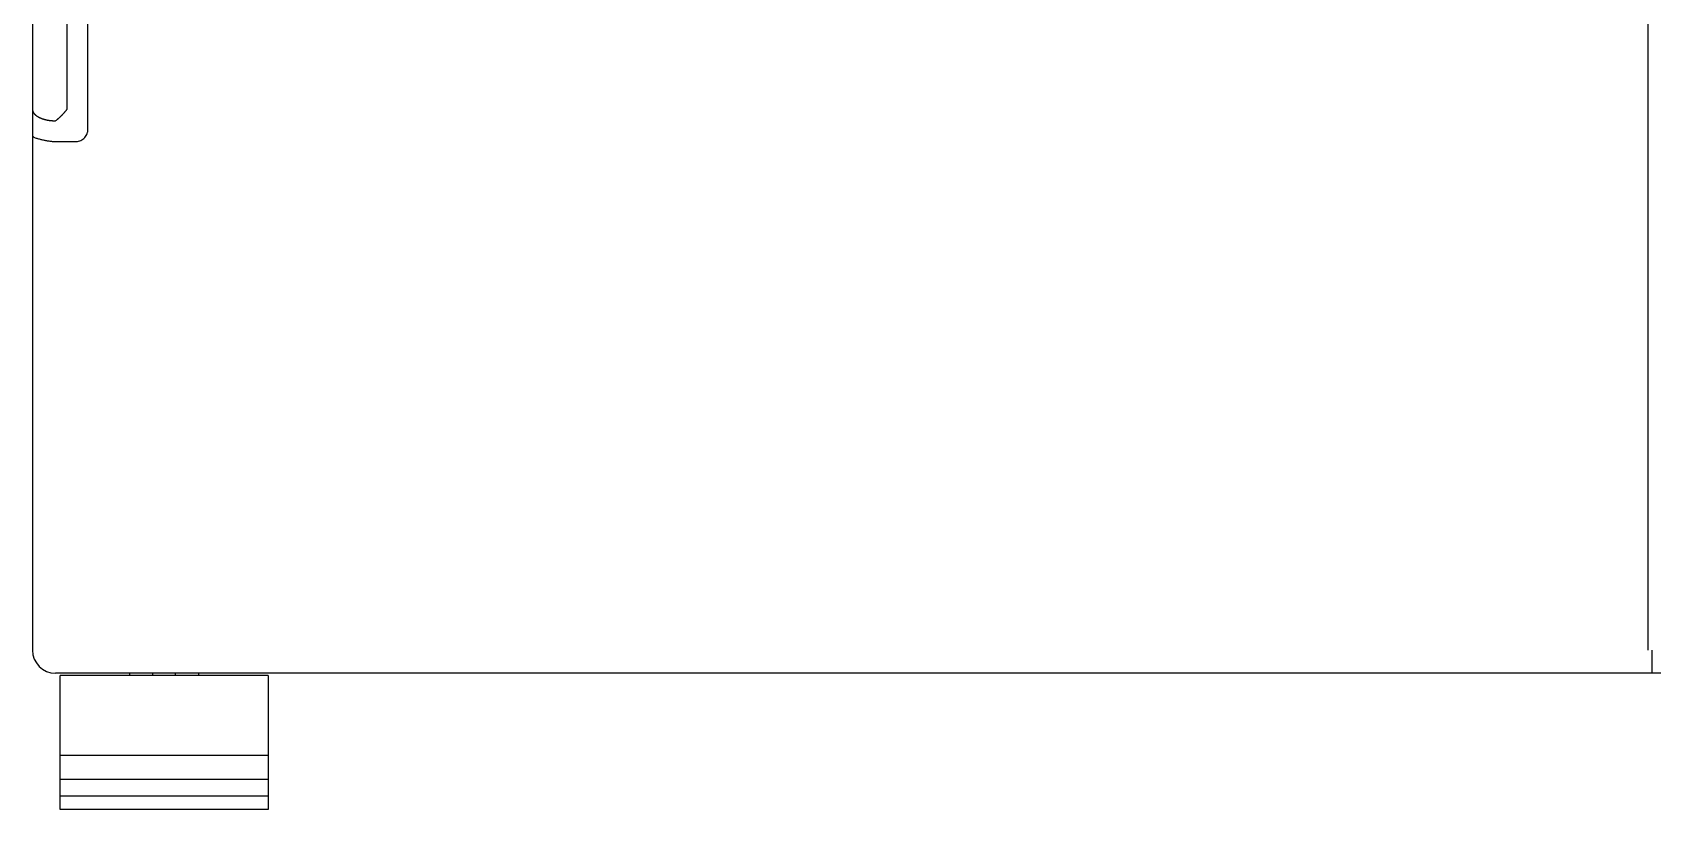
# Model space of a CAD drawing. Extents: x 168 to 388, y 259 to 356.
# Drawn here: x 167.82 to 202.88, y 260.12 to 276.93 of the extents above; entities that cross this region are included whole.
import ezdxf

# ---------------------------------------------------------------- set-up
doc = ezdxf.new("R2010")
doc.units = 0
doc.header["$MEASUREMENT"] = 0
doc.layers.get('0').update_dxf_attribs({"linetype": 'CONTINUOUS'})

msp = doc.modelspace()

# ---------------------------------------------------------------- linework, layer by layer
at = {"color": 7, "linetype": 'Continuous'}
for p, q in [((167.815, 352.567), (167.815, 263.567)), ((169.015, 274.819), (169.015, 341.315)), ((168.567, 275.267), (168.567, 340.867)), ((202.778, 277.867), (202.778, 263.567)), ((167.815, 275.267), (167.816, 275.259)), ((167.816, 275.259), (167.817, 275.25)), ((167.817, 275.25), (167.818, 275.243)), ((167.818, 275.243), (167.819, 275.237)), ((167.819, 275.237), (167.82, 275.233)), ((167.82, 275.233), (167.821, 275.228)), ((167.821, 275.228), (167.822, 275.225)), ((167.822, 275.225), (167.823, 275.222)), ((167.823, 275.222), (167.825, 275.218)), ((167.825, 275.218), (167.827, 275.214)), ((167.827, 275.214), (167.828, 275.21)), ((167.828, 275.21), (167.83, 275.206)), ((167.83, 275.206), (167.832, 275.202)), ((167.832, 275.202), (167.834, 275.198)), ((167.834, 275.198), (167.836, 275.195)), ((167.836, 275.195), (167.839, 275.191)), ((167.839, 275.191), (167.841, 275.187)), ((167.841, 275.187), (167.844, 275.183)), ((167.844, 275.183), (167.847, 275.179)), ((167.847, 275.179), (167.849, 275.176)), ((167.849, 275.176), (167.852, 275.172)), ((167.852, 275.172), (167.855, 275.168)), ((167.855, 275.168), (167.859, 275.164)), ((167.859, 275.164), (167.862, 275.161)), ((167.862, 275.161), (167.866, 275.157)), ((167.866, 275.157), (167.869, 275.153)), ((167.869, 275.153), (167.873, 275.15)), ((167.873, 275.15), (167.877, 275.146)), ((167.877, 275.146), (167.881, 275.142)), ((167.881, 275.142), (167.885, 275.139)), ((167.885, 275.139), (167.889, 275.135)), ((167.889, 275.135), (167.893, 275.132)), ((167.893, 275.132), (167.898, 275.128)), ((167.898, 275.128), (167.902, 275.125)), ((167.902, 275.125), (167.907, 275.122)), ((167.907, 275.122), (167.912, 275.118)), ((167.912, 275.118), (167.917, 275.115)), ((167.917, 275.115), (167.922, 275.112)), ((167.922, 275.112), (167.927, 275.109)), ((167.927, 275.109), (167.932, 275.105)), ((167.932, 275.105), (167.937, 275.102)), ((167.937, 275.102), (167.942, 275.099)), ((167.942, 275.099), (167.948, 275.096)), ((167.948, 275.096), (167.953, 275.093)), ((167.953, 275.093), (167.959, 275.09)), ((167.959, 275.09), (167.965, 275.087)), ((167.965, 275.087), (167.971, 275.085)), ((167.971, 275.085), (167.977, 275.082)), ((167.977, 275.082), (167.983, 275.079)), ((167.983, 275.079), (167.989, 275.076)), ((167.989, 275.076), (167.995, 275.074)), ((167.995, 275.074), (168.001, 275.071)), ((168.001, 275.071), (168.007, 275.069)), ((168.007, 275.069), (168.014, 275.066)), ((168.014, 275.066), (168.02, 275.064)), ((168.02, 275.064), (168.027, 275.061)), ((168.027, 275.061), (168.033, 275.059)), ((168.033, 275.059), (168.04, 275.057)), ((168.04, 275.057), (168.046, 275.055)), ((168.046, 275.055), (168.053, 275.053)), ((168.053, 275.053), (168.06, 275.051)), ((168.06, 275.051), (168.066, 275.049)), ((168.066, 275.049), (168.073, 275.047)), ((168.073, 275.047), (168.08, 275.045)), ((168.08, 275.045), (168.087, 275.043)), ((168.087, 275.043), (168.094, 275.041)), ((168.094, 275.041), (168.101, 275.04)), ((168.101, 275.04), (168.108, 275.038)), ((168.108, 275.038), (168.115, 275.036)), ((168.115, 275.036), (168.122, 275.035)), ((168.122, 275.035), (168.129, 275.033)), ((168.129, 275.033), (168.136, 275.032)), ((168.136, 275.032), (168.143, 275.031)), ((168.143, 275.031), (168.15, 275.029)), ((168.15, 275.029), (168.157, 275.028)), ((168.157, 275.028), (168.164, 275.027)), ((168.164, 275.027), (168.171, 275.026)), ((168.171, 275.026), (168.178, 275.025)), ((168.178, 275.025), (168.185, 275.024)), ((168.185, 275.024), (168.192, 275.023)), ((168.192, 275.023), (168.2, 275.022)), ((168.2, 275.022), (168.207, 275.021)), ((168.207, 275.021), (168.214, 275.02)), ((168.214, 275.02), (168.222, 275.02)), ((168.222, 275.02), (168.23, 275.019)), ((168.23, 275.019), (168.237, 275.018)), ((168.237, 275.018), (168.245, 275.018)), ((168.245, 275.018), (168.252, 275.017)), ((168.252, 275.017), (168.26, 275.017)), ((168.26, 275.017), (168.268, 275.016)), ((168.268, 275.016), (168.276, 275.016)), ((168.276, 275.016), (168.284, 275.016)), ((168.284, 275.016), (168.291, 275.015)), ((168.291, 275.015), (168.299, 275.015)), ((168.299, 275.015), (168.315, 275.015)), ((168.315, 275.015), (168.325, 275.023)), ((168.325, 275.023), (168.336, 275.031)), ((168.336, 275.031), (168.344, 275.037)), ((168.344, 275.037), (168.351, 275.043)), ((168.351, 275.043), (168.357, 275.047)), ((168.357, 275.047), (168.362, 275.052)), ((168.362, 275.052), (168.366, 275.055)), ((168.366, 275.055), (168.37, 275.058)), ((168.37, 275.058), (168.374, 275.062)), ((168.374, 275.062), (168.378, 275.066)), ((168.378, 275.066), (168.383, 275.07)), ((168.383, 275.07), (168.388, 275.074)), ((168.388, 275.074), (168.392, 275.078)), ((168.392, 275.078), (168.397, 275.082)), ((168.397, 275.082), (168.401, 275.086)), ((168.401, 275.086), (168.406, 275.09)), ((168.406, 275.09), (168.41, 275.094)), ((168.41, 275.094), (168.415, 275.098)), ((168.415, 275.098), (168.419, 275.102)), ((168.419, 275.102), (168.424, 275.107)), ((168.424, 275.107), (168.428, 275.111)), ((168.428, 275.111), (168.433, 275.115)), ((168.433, 275.115), (168.437, 275.119)), ((168.437, 275.119), (168.441, 275.124)), ((168.441, 275.124), (168.446, 275.128)), ((168.446, 275.128), (168.45, 275.132)), ((168.45, 275.132), (168.454, 275.137)), ((168.454, 275.137), (168.459, 275.141)), ((168.459, 275.141), (168.463, 275.145)), ((168.463, 275.145), (168.467, 275.15)), ((168.467, 275.15), (168.471, 275.154)), ((168.471, 275.154), (168.476, 275.159)), ((168.476, 275.159), (168.48, 275.163)), ((168.48, 275.163), (168.484, 275.168)), ((168.484, 275.168), (168.488, 275.172)), ((168.488, 275.172), (168.492, 275.177)), ((168.492, 275.177), (168.496, 275.181)), ((168.496, 275.181), (168.5, 275.186)), ((168.5, 275.186), (168.504, 275.19)), ((168.504, 275.19), (168.508, 275.195)), ((168.508, 275.195), (168.512, 275.199)), ((168.512, 275.199), (168.516, 275.204)), ((168.516, 275.204), (168.52, 275.208)), ((168.52, 275.208), (168.524, 275.213)), ((168.524, 275.213), (168.528, 275.217)), ((168.528, 275.217), (168.532, 275.222)), ((168.532, 275.222), (168.535, 275.226)), ((168.535, 275.226), (168.539, 275.231)), ((168.539, 275.231), (168.543, 275.235)), ((168.543, 275.235), (168.546, 275.24)), ((168.546, 275.24), (168.55, 275.245)), ((168.55, 275.245), (168.553, 275.249)), ((168.553, 275.249), (168.557, 275.254)), ((168.557, 275.254), (168.56, 275.258)), ((168.56, 275.258), (168.567, 275.267)), ((167.83, 274.672), (167.844, 274.662)), ((167.844, 274.662), (167.86, 274.654)), ((167.86, 274.654), (167.876, 274.647)), ((167.876, 274.647), (167.893, 274.641)), ((167.893, 274.641), (167.91, 274.636)), ((167.91, 274.636), (167.927, 274.631)), ((167.927, 274.631), (167.945, 274.626)), ((167.945, 274.626), (167.962, 274.622)), ((167.962, 274.622), (167.98, 274.617)), ((167.98, 274.617), (167.997, 274.613)), ((167.997, 274.613), (168.014, 274.609)), ((168.014, 274.609), (168.032, 274.606)), ((168.032, 274.606), (168.049, 274.602)), ((168.049, 274.602), (168.067, 274.598)), ((168.067, 274.598), (168.084, 274.594)), ((168.084, 274.594), (168.102, 274.591)), ((168.864, 274.591), (168.888, 274.603)), ((168.888, 274.603), (168.909, 274.618)), ((168.909, 274.618), (168.93, 274.634)), ((168.93, 274.634), (168.948, 274.653)), ((168.948, 274.653), (168.965, 274.673)), ((168.965, 274.673), (168.979, 274.695)), ((168.979, 274.695), (168.992, 274.718)), ((168.992, 274.718), (169.002, 274.742)), ((169.002, 274.742), (169.009, 274.767)), ((169.014, 274.793), (169.015, 274.819)), ((168.102, 274.591), (168.119, 274.587)), ((168.119, 274.587), (168.137, 274.584)), ((168.137, 274.584), (168.154, 274.581)), ((168.154, 274.581), (168.172, 274.579)), ((168.172, 274.579), (168.19, 274.576)), ((168.19, 274.576), (168.208, 274.574)), ((168.208, 274.574), (168.225, 274.572)), ((168.225, 274.572), (168.244, 274.57)), ((168.244, 274.57), (168.262, 274.569)), ((168.262, 274.569), (168.279, 274.568)), ((168.279, 274.568), (168.297, 274.567)), ((168.297, 274.567), (168.315, 274.567)), ((168.315, 274.567), (168.763, 274.567)), ((168.763, 274.567), (168.79, 274.569)), ((168.79, 274.569), (168.815, 274.573)), ((168.815, 274.573), (168.84, 274.581)), ((168.84, 274.581), (168.864, 274.591)), ((202.865, 263.567), (202.865, 263.067)), ((206.516, 263.067), (168.315, 263.067)), ((169.915, 263.067), (169.915, 263.017)), ((170.415, 263.067), (170.415, 263.017)), ((170.915, 263.017), (170.915, 263.067)), ((171.415, 263.017), (171.415, 263.067)), ((168.415, 260.117), (168.415, 263.017)), ((172.915, 263.017), (168.415, 263.017)), ((172.915, 263.017), (172.915, 260.117)), ((172.915, 261.284), (168.415, 261.284)), ((172.915, 260.768), (168.415, 260.768)), ((172.915, 260.404), (168.415, 260.404)), ((172.915, 260.117), (168.415, 260.117))]:
    msp.add_line(p, q, dxfattribs=at)
for centre, radius, start, end in [((167.846, 274.699), 0.0305, 174.1684, 206.8255), ((167.86, 274.708), 0.0474, 208.8612, 230.4054), ((168.788, 274.819), 0.227, 346.7276, 353.3814), ((168.315, 263.567), 0.5, 180, 270)]:
    msp.add_arc(centre, radius, start, end, dxfattribs=at)

doc.saveas('drawing.dxf')
